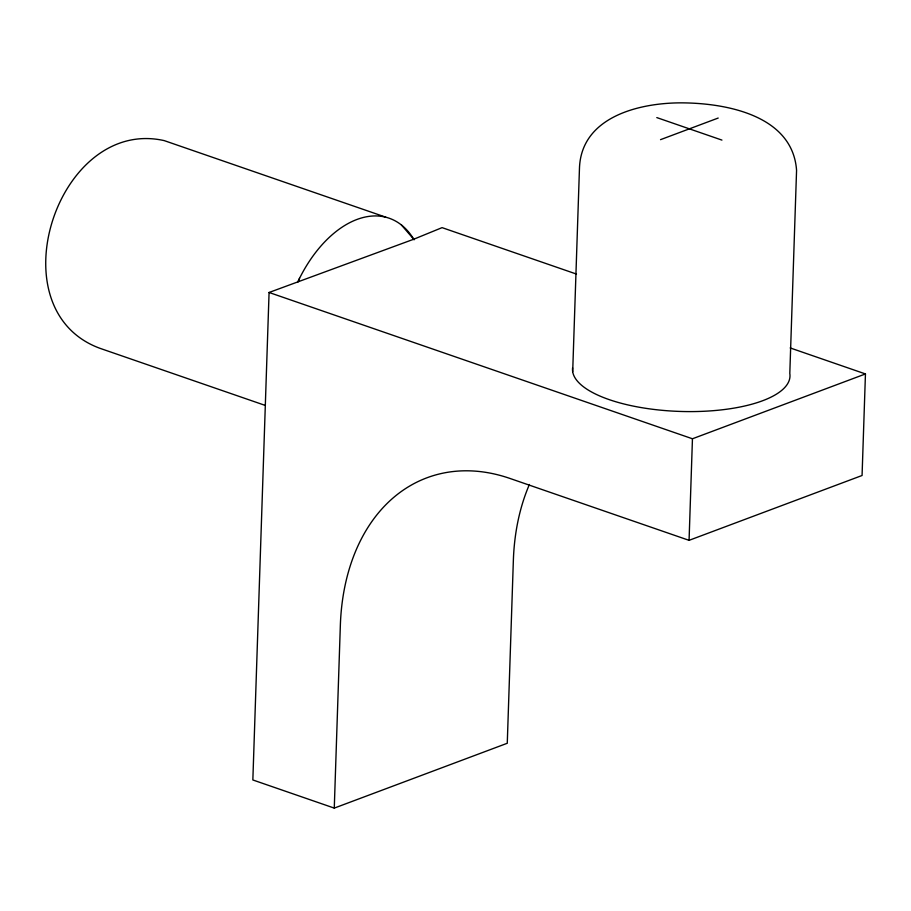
<?xml version="1.0" encoding="UTF-8"?>
<svg xmlns="http://www.w3.org/2000/svg" width="911" height="911" viewBox="0 0 911 911"><rect width="100%" height="100%" fill="white"/><g stroke="black" fill="none" stroke-linecap="round" stroke-linejoin="round"><path stroke-width="1.37" d="M576.481 274.074L442.074 227.636L413.731 239.229L269.075 292.477L252.848 779.964L334.269 808.103L507.268 743.262L513.36 560.459A217.592 153.754 69.5 0 1 529.405 484.47M334.269 808.103L340.35 625.288A217.592 153.754 69.5 0 1 509.955 478.446L689.069 540.337L862.068 475.496L865.45 373.943L790.179 347.934M572.689 371.711L579.453 168.581C580.99 115.663 641.959 102.055 684.867 102.897C728.652 103.66 792.786 116.437 796.567 170.357L789.803 373.476A108.796 38.854 1.9 0 1 682.259 411.499A108.796 38.854 1.9 0 1 572.598 367.896M689.069 540.337L692.451 438.772L865.45 373.943M298.239 281.545L299.514 278.367M660.532 139.656L718.198 118.043M656.797 117.587L721.933 140.1M385.763 217.171L164.299 140.636C57.439 116.46 -5.455 309.524 99.891 348.287L264.976 405.327M269.075 292.477L692.451 438.772M401.375 224.926L413.731 239.229M297.669 282.194A108.796 66.457 -70.9 0 1 414.084 239.809"/></g></svg>
